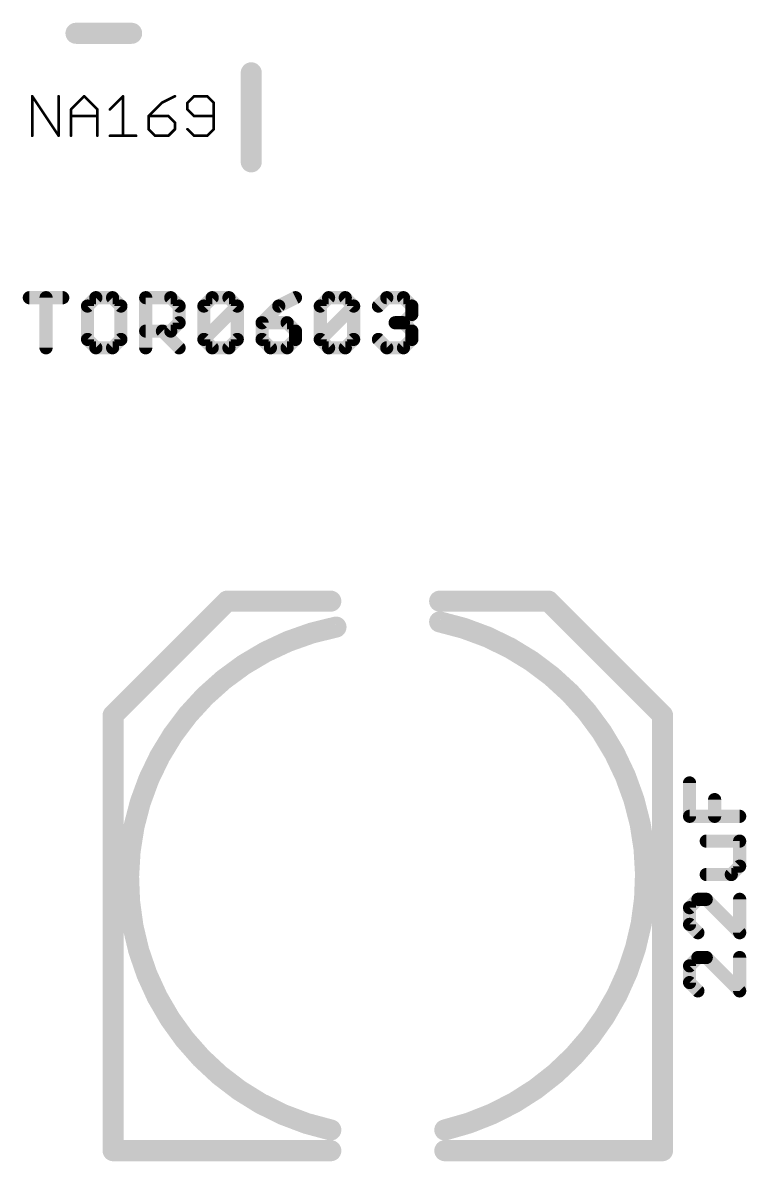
# Model space of a CAD drawing. Extents: x -0.1 to 97.9, y 0.5 to 99.
# Drawn here: x 36.68 to 43.66, y 52.29 to 63.27 of the extents above; entities that cross this region are included whole.
import ezdxf

# ---------------------------------------------------------------- set-up
doc = ezdxf.new("R2010")
doc.units = 0
doc.layers.add('21', color=253, linetype='CONTINUOUS')
doc.layers.add('27', color=253, linetype='CONTINUOUS')

msp = doc.modelspace()

# ---------------------------------------------------------------- linework, layer by layer
at = {"layer": '21', "const_width": 0.2032}
for points in [[(37.1966, 63.1674), (37.7334, 63.1674)], [(38.8874, 62.7864), (38.8874, 61.9276)], [(37.555, 56.591), (38.655, 57.691)], [(38.655, 57.691), (39.655, 57.691)], [(41.755, 57.691), (40.705, 57.691)], [(41.755, 57.691), (42.855, 56.591)], [(37.555, 52.391), (37.555, 56.591)], [(42.855, 56.591), (42.855, 52.391)], [(37.555, 52.391), (39.655, 52.391)], [(42.855, 52.391), (40.755, 52.391)]]:
    msp.add_lwpolyline(points, dxfattribs=at)
at = {"layer": '21'}
for points, const_width in [([(37.1966, 63.2182, 1), (37.1966, 63.1166)], 0.1016), ([(37.7334, 63.1166, 1), (37.7334, 63.2182)], 0.1016), ([(38.9382, 62.7864, 1), (38.8366, 62.7864)], 0.1016), ([(38.8366, 61.9276, 1), (38.9382, 61.9276)], 0.1016), ([(38.655, 57.7418, 1), (38.655, 57.6402)], 0.1016), ([(38.6909, 57.6551, 1), (38.6191, 57.7269)], 0.1016), ([(39.655, 57.6402, 1), (39.655, 57.7418)], 0.1016), ([(40.705, 57.7418, 1), (40.705, 57.6402)], 0.1016), ([(41.7909, 57.7269, 1), (41.7191, 57.6551)], 0.1016), ([(41.755, 57.6402, 1), (41.755, 57.7418)], 0.1016), ([(39.705, 57.441, 0.8148), (39.655, 52.591)], 0.2032), ([(39.7147, 57.3911, 1), (39.6953, 57.4909)], 0.1016), ([(40.755, 52.591, 0.8004), (40.705, 57.491)], 0.2032), ([(40.7156, 57.5407, 1), (40.6944, 57.4413)], 0.1016), ([(37.6058, 56.591, 1), (37.5042, 56.591)], 0.1016), ([(37.5191, 56.6269, 1), (37.5909, 56.5551)], 0.1016), ([(42.9058, 56.591, 1), (42.8042, 56.591)], 0.1016), ([(42.8191, 56.5551, 1), (42.8909, 56.6269)], 0.1016), ([(39.6442, 52.5414, 1), (39.6658, 52.6406)], 0.1016), ([(40.7434, 52.6405, 1), (40.7666, 52.5415)], 0.1016), ([(37.555, 52.4418, 1), (37.555, 52.3402)], 0.1016), ([(39.655, 52.3402, 1), (39.655, 52.4418)], 0.1016), ([(40.755, 52.4418, 1), (40.755, 52.3402)], 0.1016), ([(42.855, 52.3402, 1), (42.855, 52.4418)], 0.1016), ([(37.5042, 52.391, 1), (37.6058, 52.391)], 0.1016), ([(42.8042, 52.391, 1), (42.9058, 52.391)], 0.1016)]:
    msp.add_lwpolyline(points, format="xyb", dxfattribs=dict(at, const_width=const_width))
at = {"layer": '27'}
for points, const_width in [([(36.7747, 62.1792), (36.7747, 62.5605)], 0.0254), ([(36.7747, 62.5605), (37.0289, 62.1792)], 0.0254), ([(37.0289, 62.1792), (37.0289, 62.5605)], 0.0254), ([(37.1489, 62.4334), (37.276, 62.5605)], 0.0254), ([(37.276, 62.5605), (37.4031, 62.4334)], 0.0254), ([(37.5231, 62.4334), (37.6502, 62.5605)], 0.0254), ([(37.6502, 62.5605), (37.6502, 62.1792)], 0.0254), ([(38.0244, 62.497), (37.8973, 62.3699)], 0.0254), ([(38.1515, 62.5605), (38.0244, 62.497)], 0.0254), ([(38.3351, 62.5605), (38.2715, 62.497)], 0.0254), ([(38.2715, 62.497), (38.2715, 62.4334)], 0.0254), ([(38.4622, 62.5605), (38.3351, 62.5605)], 0.0254), ([(38.5257, 62.497), (38.4622, 62.5605)], 0.0254), ([(38.5257, 62.2428), (38.5257, 62.497)], 0.0254), ([(37.1489, 62.1792), (37.1489, 62.4334)], 0.0254), ([(37.1489, 62.3699), (37.4031, 62.3699)], 0.0254), ([(37.4031, 62.4334), (37.4031, 62.1792)], 0.0254), ([(37.8973, 62.3699), (37.8973, 62.2428)], 0.0254), ([(38.088, 62.3699), (37.8973, 62.3699)], 0.0254), ([(38.1515, 62.3063), (38.088, 62.3699)], 0.0254), ([(38.2715, 62.4334), (38.3351, 62.3699)], 0.0254), ([(38.3351, 62.3699), (38.5257, 62.3699)], 0.0254), ([(37.8973, 62.2428), (37.9608, 62.1792)], 0.0254), ([(38.088, 62.1792), (38.1515, 62.2428)], 0.0254), ([(38.1515, 62.2428), (38.1515, 62.3063)], 0.0254), ([(38.2715, 62.2428), (38.3351, 62.1792)], 0.0254), ([(38.4622, 62.1792), (38.5257, 62.2428)], 0.0254), ([(37.5231, 62.1792), (37.7773, 62.1792)], 0.0254), ([(37.9608, 62.1792), (38.088, 62.1792)], 0.0254), ([(38.3351, 62.1792), (38.4622, 62.1792)], 0.0254), ([(36.7466, 60.6175), (37.0686, 60.6175)], 0.127), ([(36.9076, 60.1345), (36.9076, 60.6175)], 0.127), ([(37.3884, 60.6175), (37.3079, 60.537)], 0.127), ([(37.5494, 60.6175), (37.3884, 60.6175)], 0.127), ([(37.6299, 60.537), (37.5494, 60.6175)], 0.127), ([(37.8692, 60.1345), (37.8692, 60.6175)], 0.127), ([(37.8692, 60.6175), (38.1108, 60.6175)], 0.127), ([(38.1108, 60.6175), (38.1913, 60.537)], 0.127), ([(38.4306, 60.537), (38.5111, 60.6175)], 0.127), ([(38.5111, 60.6175), (38.6721, 60.6175)], 0.127), ([(38.6721, 60.6175), (38.7526, 60.537)], 0.127), ([(39.3139, 60.6175), (39.1529, 60.537)], 0.127), ([(39.5532, 60.537), (39.6337, 60.6175)], 0.127), ([(39.6337, 60.6175), (39.7947, 60.6175)], 0.127), ([(39.7947, 60.6175), (39.8752, 60.537)], 0.127), ([(40.1145, 60.537), (40.195, 60.6175)], 0.127), ([(40.195, 60.6175), (40.356, 60.6175)], 0.127), ([(40.356, 60.6175), (40.4365, 60.537)], 0.127), ([(37.3079, 60.537), (37.3079, 60.215)], 0.127), ([(37.6299, 60.215), (37.6299, 60.537)], 0.127), ([(38.1913, 60.537), (38.1913, 60.376)], 0.127), ([(38.4306, 60.215), (38.4306, 60.537)], 0.127), ([(38.4306, 60.215), (38.7526, 60.537)], 0.127), ([(38.7526, 60.537), (38.7526, 60.215)], 0.127), ([(39.1529, 60.537), (38.9919, 60.376)], 0.127), ([(39.5532, 60.215), (39.5532, 60.537)], 0.127), ([(39.5532, 60.215), (39.8752, 60.537)], 0.127), ([(39.8752, 60.537), (39.8752, 60.215)], 0.127), ([(40.4365, 60.4565), (40.356, 60.376)], 0.127), ([(40.4365, 60.537), (40.4365, 60.4565)], 0.127), ([(38.1913, 60.376), (38.1108, 60.2955)], 0.127), ([(38.9919, 60.376), (38.9919, 60.215)], 0.127), ([(39.2334, 60.376), (38.9919, 60.376)], 0.127), ([(39.3139, 60.2955), (39.2334, 60.376)], 0.127), ([(40.356, 60.376), (40.2755, 60.376)], 0.127), ([(40.356, 60.376), (40.4365, 60.2955)], 0.127), ([(37.3079, 60.215), (37.3884, 60.1345)], 0.127), ([(37.5494, 60.1345), (37.6299, 60.215)], 0.127), ([(38.1108, 60.2955), (37.8692, 60.2955)], 0.127), ([(38.0302, 60.2955), (38.1913, 60.1345)], 0.127), ([(38.5111, 60.1345), (38.4306, 60.215)], 0.127), ([(38.7526, 60.215), (38.6721, 60.1345)], 0.127), ([(38.9919, 60.215), (39.0724, 60.1345)], 0.127), ([(39.2334, 60.1345), (39.3139, 60.215)], 0.127), ([(39.3139, 60.215), (39.3139, 60.2955)], 0.127), ([(39.6337, 60.1345), (39.5532, 60.215)], 0.127), ([(39.8752, 60.215), (39.7947, 60.1345)], 0.127), ([(40.195, 60.1345), (40.1145, 60.215)], 0.127), ([(40.4365, 60.215), (40.356, 60.1345)], 0.127), ([(40.4365, 60.2955), (40.4365, 60.215)], 0.127), ([(37.3884, 60.1345), (37.5494, 60.1345)], 0.127), ([(38.6721, 60.1345), (38.5111, 60.1345)], 0.127), ([(39.0724, 60.1345), (39.2334, 60.1345)], 0.127), ([(39.7947, 60.1345), (39.6337, 60.1345)], 0.127), ([(40.356, 60.1345), (40.195, 60.1345)], 0.127), ([(43.1161, 55.6158), (43.1161, 55.9378)], 0.127), ([(43.3576, 55.6158), (43.3576, 55.7768)], 0.127), ([(43.5991, 55.6158), (43.1161, 55.6158)], 0.127), ([(43.5991, 55.3765), (43.2771, 55.3765)], 0.127), ([(43.5991, 55.135), (43.5991, 55.3765)], 0.127), ([(43.2771, 55.0545), (43.5186, 55.0545)], 0.127), ([(43.5186, 55.0545), (43.5991, 55.135)], 0.127), ([(43.1966, 54.8152), (43.1161, 54.7347)], 0.127), ([(43.1161, 54.7347), (43.1161, 54.5737)], 0.127), ([(43.2771, 54.8152), (43.1966, 54.8152)], 0.127), ([(43.5991, 54.4932), (43.2771, 54.8152)], 0.127), ([(43.5991, 54.8152), (43.5991, 54.4932)], 0.127), ([(43.1161, 54.5737), (43.1966, 54.4932)], 0.127), ([(43.1966, 54.2539), (43.1161, 54.1734)], 0.127), ([(43.2771, 54.2539), (43.1966, 54.2539)], 0.127), ([(43.5991, 53.9319), (43.2771, 54.2539)], 0.127), ([(43.5991, 54.2539), (43.5991, 53.9319)], 0.127), ([(43.1161, 54.1734), (43.1161, 54.0124)], 0.127), ([(43.1161, 54.0124), (43.1966, 53.9319)], 0.127)]:
    msp.add_lwpolyline(points, dxfattribs=dict(at, const_width=const_width))
for points, const_width in [([(36.781, 62.5605, 1), (36.7683, 62.5605)], 0.0127), ([(36.78, 62.564, 1), (36.7694, 62.557)], 0.0127), ([(37.0352, 62.5605, 1), (37.0225, 62.5605)], 0.0127), ([(37.2805, 62.565, 1), (37.2715, 62.556)], 0.0127), ([(37.2805, 62.556, 1), (37.2715, 62.565)], 0.0127), ([(37.6565, 62.5605, 1), (37.6438, 62.5605)], 0.0127), ([(37.6547, 62.556, 1), (37.6457, 62.565)], 0.0127), ([(38.0216, 62.5026, 1), (38.0272, 62.4913)], 0.0127), ([(38.0289, 62.4925, 1), (38.0199, 62.5015)], 0.0127), ([(38.1543, 62.5548, 1), (38.1487, 62.5662)], 0.0127), ([(38.2778, 62.497, 1), (38.2651, 62.497)], 0.0127), ([(38.267, 62.5015, 1), (38.276, 62.4925)], 0.0127), ([(38.3351, 62.5669, 1), (38.3351, 62.5542)], 0.0127), ([(38.3395, 62.556, 1), (38.3306, 62.565)], 0.0127), ([(38.4666, 62.565, 1), (38.4577, 62.556)], 0.0127), ([(38.4622, 62.5542, 1), (38.4622, 62.5669)], 0.0127), ([(38.5321, 62.497, 1), (38.5194, 62.497)], 0.0127), ([(38.5212, 62.4925, 1), (38.5302, 62.5015)], 0.0127), ([(37.1552, 62.4334, 1), (37.1425, 62.4334)], 0.0127), ([(37.1444, 62.4379, 1), (37.1534, 62.4289)], 0.0127), ([(37.1489, 62.3762, 1), (37.1489, 62.3635)], 0.0127), ([(37.4094, 62.4334, 1), (37.3967, 62.4334)], 0.0127), ([(37.3986, 62.4289, 1), (37.4076, 62.4379)], 0.0127), ([(37.4031, 62.3635, 1), (37.4031, 62.3762)], 0.0127), ([(37.5186, 62.4379, 1), (37.5276, 62.4289)], 0.0127), ([(37.9036, 62.3699, 1), (37.8909, 62.3699)], 0.0127), ([(37.8973, 62.3762, 1), (37.8973, 62.3635)], 0.0127), ([(37.8928, 62.3744, 1), (37.9018, 62.3654)], 0.0127), ([(38.0924, 62.3744, 1), (38.0835, 62.3654)], 0.0127), ([(38.088, 62.3635, 1), (38.088, 62.3762)], 0.0127), ([(38.276, 62.4379, 1), (38.267, 62.4289)], 0.0127), ([(38.2651, 62.4334, 1), (38.2778, 62.4334)], 0.0127), ([(38.3351, 62.3762, 1), (38.3351, 62.3635)], 0.0127), ([(38.3306, 62.3654, 1), (38.3395, 62.3744)], 0.0127), ([(38.5257, 62.3635, 1), (38.5257, 62.3762)], 0.0127), ([(37.9018, 62.2472, 1), (37.8928, 62.2383)], 0.0127), ([(38.1579, 62.3063, 1), (38.1452, 62.3063)], 0.0127), ([(38.147, 62.3018, 1), (38.156, 62.3108)], 0.0127), ([(38.156, 62.2383, 1), (38.147, 62.2472)], 0.0127), ([(38.276, 62.2472, 1), (38.267, 62.2383)], 0.0127), ([(38.5302, 62.2383, 1), (38.5212, 62.2472)], 0.0127), ([(36.7683, 62.1792, 1), (36.781, 62.1792)], 0.0127), ([(37.0225, 62.1792, 1), (37.0352, 62.1792)], 0.0127), ([(37.0236, 62.1757, 1), (37.0342, 62.1827)], 0.0127), ([(37.1425, 62.1792, 1), (37.1552, 62.1792)], 0.0127), ([(37.3967, 62.1792, 1), (37.4094, 62.1792)], 0.0127), ([(37.5231, 62.1855, 1), (37.5231, 62.1729)], 0.0127), ([(37.6438, 62.1792, 1), (37.6565, 62.1792)], 0.0127), ([(37.7773, 62.1729, 1), (37.7773, 62.1855)], 0.0127), ([(37.8909, 62.2428, 1), (37.9036, 62.2428)], 0.0127), ([(37.9608, 62.1855, 1), (37.9608, 62.1729)], 0.0127), ([(37.9564, 62.1747, 1), (37.9653, 62.1837)], 0.0127), ([(38.0835, 62.1837, 1), (38.0924, 62.1747)], 0.0127), ([(38.088, 62.1729, 1), (38.088, 62.1855)], 0.0127), ([(38.1452, 62.2428, 1), (38.1579, 62.2428)], 0.0127), ([(38.3351, 62.1855, 1), (38.3351, 62.1729)], 0.0127), ([(38.3306, 62.1747, 1), (38.3395, 62.1837)], 0.0127), ([(38.4577, 62.1837, 1), (38.4666, 62.1747)], 0.0127), ([(38.4622, 62.1729, 1), (38.4622, 62.1855)], 0.0127), ([(38.5194, 62.2428, 1), (38.5321, 62.2428)], 0.0127), ([(36.7466, 60.6493, 1), (36.7466, 60.5858)], 0.0635), ([(36.9394, 60.6175, 1), (36.8759, 60.6175)], 0.0635), ([(37.0686, 60.5858, 1), (37.0686, 60.6493)], 0.0635), ([(37.3884, 60.6493, 1), (37.3884, 60.5858)], 0.0635), ([(37.4109, 60.5951, 1), (37.366, 60.64)], 0.0635), ([(37.5719, 60.64, 1), (37.527, 60.5951)], 0.0635), ([(37.5494, 60.5858, 1), (37.5494, 60.6493)], 0.0635), ([(37.901, 60.6175, 1), (37.8375, 60.6175)], 0.0635), ([(37.8692, 60.6493, 1), (37.8692, 60.5858)], 0.0635), ([(38.1332, 60.64, 1), (38.0883, 60.5951)], 0.0635), ([(38.1108, 60.5858, 1), (38.1108, 60.6493)], 0.0635), ([(38.5111, 60.6493, 1), (38.5111, 60.5858)], 0.0635), ([(38.5335, 60.5951, 1), (38.4886, 60.64)], 0.0635), ([(38.6945, 60.64, 1), (38.6496, 60.5951)], 0.0635), ([(38.6721, 60.5858, 1), (38.6721, 60.6493)], 0.0635), ([(39.3281, 60.5891, 1), (39.2997, 60.6459)], 0.0635), ([(39.6337, 60.6493, 1), (39.6337, 60.5858)], 0.0635), ([(39.6561, 60.5951, 1), (39.6112, 60.64)], 0.0635), ([(39.8171, 60.64, 1), (39.7722, 60.5951)], 0.0635), ([(39.7947, 60.5858, 1), (39.7947, 60.6493)], 0.0635), ([(40.195, 60.6493, 1), (40.195, 60.5858)], 0.0635), ([(40.2174, 60.5951, 1), (40.1725, 60.64)], 0.0635), ([(40.3784, 60.64, 1), (40.3335, 60.5951)], 0.0635), ([(40.356, 60.5858, 1), (40.356, 60.6493)], 0.0635), ([(37.3397, 60.537, 1), (37.2762, 60.537)], 0.0635), ([(37.2855, 60.5595, 1), (37.3304, 60.5146)], 0.0635), ([(37.6617, 60.537, 1), (37.5982, 60.537)], 0.0635), ([(37.6075, 60.5146, 1), (37.6524, 60.5595)], 0.0635), ([(38.223, 60.537, 1), (38.1595, 60.537)], 0.0635), ([(38.1688, 60.5146, 1), (38.2137, 60.5595)], 0.0635), ([(38.4623, 60.537, 1), (38.3988, 60.537)], 0.0635), ([(38.4081, 60.5595, 1), (38.453, 60.5146)], 0.0635), ([(38.7843, 60.537, 1), (38.7208, 60.537)], 0.0635), ([(38.775, 60.5146, 1), (38.7301, 60.5595)], 0.0635), ([(38.7301, 60.5146, 1), (38.775, 60.5595)], 0.0635), ([(39.1387, 60.5654, 1), (39.1671, 60.5086)], 0.0635), ([(39.1753, 60.5146, 1), (39.1304, 60.5595)], 0.0635), ([(39.5849, 60.537, 1), (39.5214, 60.537)], 0.0635), ([(39.5307, 60.5595, 1), (39.5756, 60.5146)], 0.0635), ([(39.9069, 60.537, 1), (39.8434, 60.537)], 0.0635), ([(39.8976, 60.5146, 1), (39.8527, 60.5595)], 0.0635), ([(39.8527, 60.5146, 1), (39.8976, 60.5595)], 0.0635), ([(40.092, 60.5595, 1), (40.1369, 60.5146)], 0.0635), ([(40.4682, 60.537, 1), (40.4047, 60.537)], 0.0635), ([(40.414, 60.5146, 1), (40.4589, 60.5595)], 0.0635), ([(40.4589, 60.4341, 1), (40.414, 60.479)], 0.0635), ([(38.1595, 60.376, 1), (38.223, 60.376)], 0.0635), ([(38.2137, 60.3536, 1), (38.1688, 60.3985)], 0.0635), ([(39.0236, 60.376, 1), (38.9601, 60.376)], 0.0635), ([(38.9919, 60.4078, 1), (38.9919, 60.3443)], 0.0635), ([(38.9694, 60.3985, 1), (39.0143, 60.3536)], 0.0635), ([(39.2558, 60.3985, 1), (39.2109, 60.3536)], 0.0635), ([(39.2334, 60.3443, 1), (39.2334, 60.4078)], 0.0635), ([(40.2755, 60.4078, 1), (40.2755, 60.3443)], 0.0635), ([(40.3784, 60.3985, 1), (40.3335, 60.3536)], 0.0635), ([(40.3335, 60.3985, 1), (40.3784, 60.3536)], 0.0635), ([(40.356, 60.3443, 1), (40.356, 60.4078)], 0.0635), ([(40.4047, 60.4565, 1), (40.4682, 60.4565)], 0.0635), ([(37.3304, 60.2375, 1), (37.2855, 60.1925)], 0.0635), ([(37.6524, 60.1925, 1), (37.6075, 60.2375)], 0.0635), ([(37.8692, 60.3273, 1), (37.8692, 60.2638)], 0.0635), ([(38.0527, 60.318, 1), (38.0078, 60.2731)], 0.0635), ([(38.0883, 60.318, 1), (38.1332, 60.2731)], 0.0635), ([(38.1108, 60.2638, 1), (38.1108, 60.3273)], 0.0635), ([(38.453, 60.2375, 1), (38.4081, 60.1925)], 0.0635), ([(38.775, 60.1925, 1), (38.7301, 60.2375)], 0.0635), ([(39.0143, 60.2375, 1), (38.9694, 60.1925)], 0.0635), ([(39.3456, 60.2955, 1), (39.2821, 60.2955)], 0.0635), ([(39.2914, 60.2731, 1), (39.3363, 60.318)], 0.0635), ([(39.3363, 60.1925, 1), (39.2914, 60.2375)], 0.0635), ([(39.5756, 60.2375, 1), (39.5307, 60.1925)], 0.0635), ([(39.8976, 60.1925, 1), (39.8527, 60.2375)], 0.0635), ([(40.1369, 60.2375, 1), (40.092, 60.1925)], 0.0635), ([(40.4682, 60.2955, 1), (40.4047, 60.2955)], 0.0635), ([(40.414, 60.2731, 1), (40.4589, 60.318)], 0.0635), ([(40.4589, 60.1925, 1), (40.414, 60.2375)], 0.0635), ([(37.2762, 60.215, 1), (37.3397, 60.215)], 0.0635), ([(37.3884, 60.1663, 1), (37.3884, 60.1028)], 0.0635), ([(37.366, 60.112, 1), (37.4109, 60.157)], 0.0635), ([(37.527, 60.157, 1), (37.5719, 60.112)], 0.0635), ([(37.5494, 60.1028, 1), (37.5494, 60.1663)], 0.0635), ([(37.5982, 60.215, 1), (37.6617, 60.215)], 0.0635), ([(38.1688, 60.112, 1), (38.2137, 60.157)], 0.0635), ([(38.4081, 60.2375, 1), (38.453, 60.1925)], 0.0635), ([(38.3988, 60.215, 1), (38.4623, 60.215)], 0.0635), ([(38.5111, 60.1663, 1), (38.5111, 60.1028)], 0.0635), ([(38.4886, 60.112, 1), (38.5335, 60.157)], 0.0635), ([(38.6496, 60.157, 1), (38.6945, 60.112)], 0.0635), ([(38.6721, 60.1028, 1), (38.6721, 60.1663)], 0.0635), ([(38.7208, 60.215, 1), (38.7843, 60.215)], 0.0635), ([(38.9601, 60.215, 1), (39.0236, 60.215)], 0.0635), ([(39.0724, 60.1663, 1), (39.0724, 60.1028)], 0.0635), ([(39.0499, 60.112, 1), (39.0948, 60.157)], 0.0635), ([(39.2109, 60.157, 1), (39.2558, 60.112)], 0.0635), ([(39.2334, 60.1028, 1), (39.2334, 60.1663)], 0.0635), ([(39.2821, 60.215, 1), (39.3456, 60.215)], 0.0635), ([(39.5307, 60.2375, 1), (39.5756, 60.1925)], 0.0635), ([(39.5214, 60.215, 1), (39.5849, 60.215)], 0.0635), ([(39.6337, 60.1663, 1), (39.6337, 60.1028)], 0.0635), ([(39.6112, 60.112, 1), (39.6561, 60.157)], 0.0635), ([(39.7722, 60.157, 1), (39.8171, 60.112)], 0.0635), ([(39.7947, 60.1028, 1), (39.7947, 60.1663)], 0.0635), ([(39.8434, 60.215, 1), (39.9069, 60.215)], 0.0635), ([(40.195, 60.1663, 1), (40.195, 60.1028)], 0.0635), ([(40.1725, 60.112, 1), (40.2174, 60.157)], 0.0635), ([(40.3335, 60.157, 1), (40.3784, 60.112)], 0.0635), ([(40.356, 60.1028, 1), (40.356, 60.1663)], 0.0635), ([(40.4047, 60.215, 1), (40.4682, 60.215)], 0.0635), ([(36.8759, 60.1345, 1), (36.9394, 60.1345)], 0.0635), ([(37.8375, 60.1345, 1), (37.901, 60.1345)], 0.0635), ([(43.1478, 55.9378, 1), (43.0843, 55.9378)], 0.0635), ([(43.3893, 55.7768, 1), (43.3258, 55.7768)], 0.0635), ([(43.1161, 55.6476, 1), (43.1161, 55.5841)], 0.0635), ([(43.5991, 55.5841, 1), (43.5991, 55.6476)], 0.0635), ([(43.0843, 55.6158, 1), (43.1478, 55.6158)], 0.0635), ([(43.3258, 55.6158, 1), (43.3893, 55.6158)], 0.0635), ([(43.2771, 55.4083, 1), (43.2771, 55.3448)], 0.0635), ([(43.6309, 55.3765, 1), (43.5673, 55.3765)], 0.0635), ([(43.5991, 55.3448, 1), (43.5991, 55.4083)], 0.0635), ([(43.2771, 55.0862, 1), (43.2771, 55.0227)], 0.0635), ([(43.5186, 55.0227, 1), (43.5186, 55.0862)], 0.0635), ([(43.5673, 55.135, 1), (43.6309, 55.135)], 0.0635), ([(43.6216, 55.1125, 1), (43.5766, 55.1574)], 0.0635), ([(43.4961, 55.0769, 1), (43.5411, 55.032)], 0.0635), ([(43.1478, 54.7347, 1), (43.0843, 54.7347)], 0.0635), ([(43.0936, 54.7571, 1), (43.1385, 54.7122)], 0.0635), ([(43.1966, 54.8469, 1), (43.1966, 54.7834)], 0.0635), ([(43.219, 54.7927, 1), (43.1741, 54.8376)], 0.0635), ([(43.2995, 54.8376, 1), (43.2546, 54.7927)], 0.0635), ([(43.2771, 54.7834, 1), (43.2771, 54.8469)], 0.0635), ([(43.6309, 54.8152, 1), (43.5673, 54.8152)], 0.0635), ([(43.0843, 54.5737, 1), (43.1478, 54.5737)], 0.0635), ([(43.1385, 54.5961, 1), (43.0936, 54.5512)], 0.0635), ([(43.1741, 54.4707, 1), (43.219, 54.5156)], 0.0635), ([(43.5673, 54.4932, 1), (43.6309, 54.4932)], 0.0635), ([(43.5766, 54.4707, 1), (43.6216, 54.5156)], 0.0635), ([(43.1966, 54.2856, 1), (43.1966, 54.2221)], 0.0635), ([(43.219, 54.2314, 1), (43.1741, 54.2763)], 0.0635), ([(43.2995, 54.2763, 1), (43.2546, 54.2314)], 0.0635), ([(43.2771, 54.2221, 1), (43.2771, 54.2856)], 0.0635), ([(43.6309, 54.2539, 1), (43.5673, 54.2539)], 0.0635), ([(43.1478, 54.1734, 1), (43.0843, 54.1734)], 0.0635), ([(43.0936, 54.1958, 1), (43.1385, 54.1509)], 0.0635), ([(43.0843, 54.0124, 1), (43.1478, 54.0124)], 0.0635), ([(43.1385, 54.0348, 1), (43.0936, 53.9899)], 0.0635), ([(43.1741, 53.9094, 1), (43.219, 53.9543)], 0.0635), ([(43.5673, 53.9319, 1), (43.6309, 53.9319)], 0.0635), ([(43.5766, 53.9094, 1), (43.6216, 53.9543)], 0.0635)]:
    msp.add_lwpolyline(points, format="xyb", dxfattribs=dict(at, const_width=const_width))

doc.saveas('drawing.dxf')
